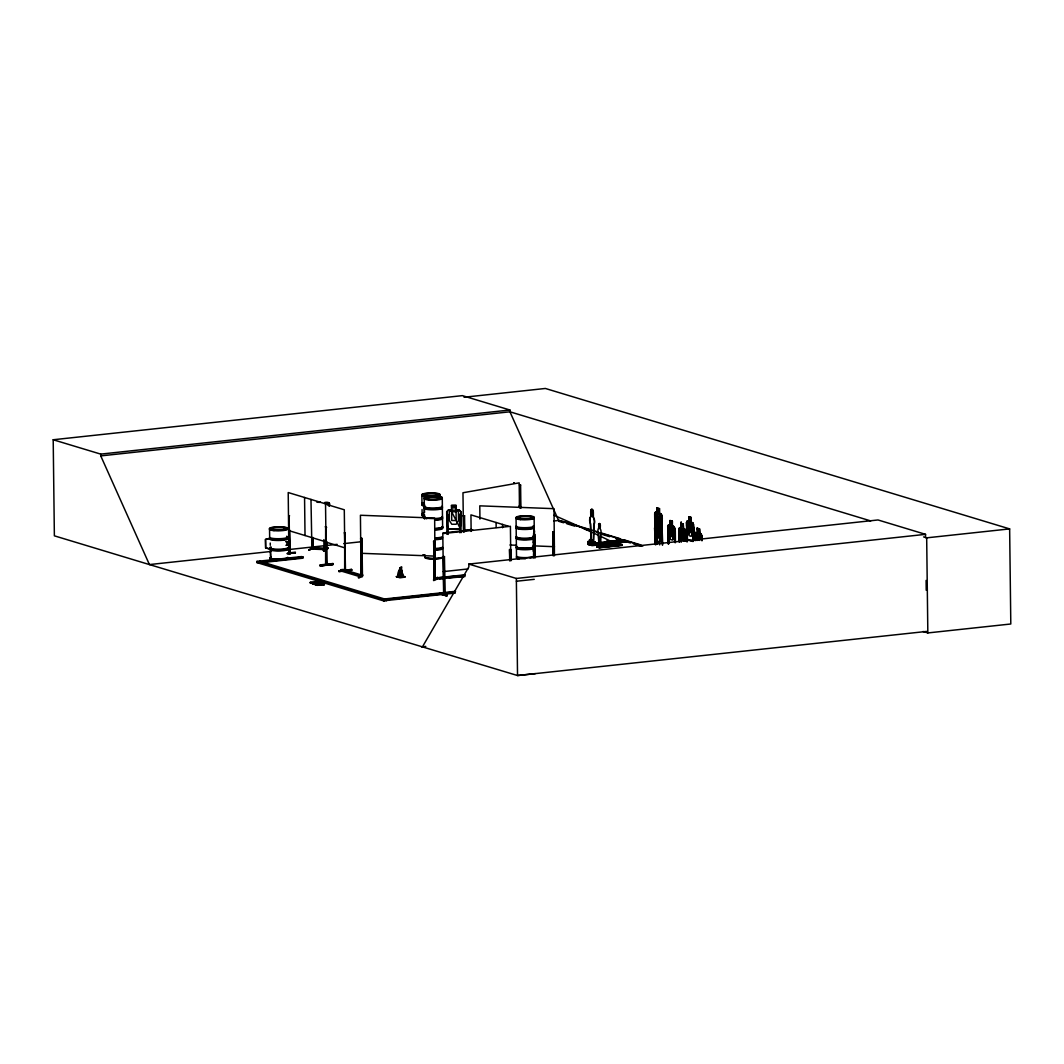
<?xml version="1.0" encoding="UTF-8"?>
<svg xmlns="http://www.w3.org/2000/svg" width="1064" height="1064" viewBox="0 0 1064 1064"><rect width="100%" height="100%" fill="white"/><g stroke="black" fill="none" stroke-linecap="round" stroke-linejoin="round"><path stroke-width="1.5" d="M593.712 542.986L591.065 542.321L590.347 523.834A4.828 2.341 83.7 0 1 590.759 516.506L590.693 511.372A2.421 1.17 83.7 0 1 591.85 509.35A2.421 1.17 83.7 0 1 593.074 512.077L593.14 517.21A4.828 2.341 83.7 0 1 593.725 524.831L593.446 543.012L593.978 524.805A4.828 2.341 83.7 0 0 593.393 517.184L593.34 512.05A2.421 1.17 83.7 0 0 592.116 509.31A2.421 1.17 83.7 0 0 590.959 511.345L591.012 516.479A4.828 2.341 83.7 0 0 590.613 523.807L591.331 542.281M600.628 533.942L600.442 546.071L600.628 533.942A3.219 1.556 83.7 0 0 600.229 528.848L600.189 525.43A1.609 0.785 83.7 0 0 599.378 523.608A1.609 0.785 83.7 0 0 598.606 524.951L598.779 524.938A1.609 0.785 83.7 0 1 599.551 523.581A1.609 0.785 83.7 0 1 600.362 525.403L600.229 528.848M534.434 545.899L534.381 549.224L534.594 545.899L554.477 546.71M398.255 576.848C408.536 554.051 391.978 577.287 400.197 577.114L400.503 567.737M533.689 545.925L533.649 541.749M591.145 540.02C589.642 543.239 590.693 535.564 590.892 544.076L589.802 543.744L589.762 539.594L589.496 543.784M590.068 540.326L590.613 541.031M591.065 540.14L592.143 540.751M591.943 539.847L591.943 540.632M598.234 544.143C600.282 544.209 597.769 544.648 598.7 544.515M598.5 544.116L597.875 544.396M599.418 544.648L599.484 544.01M533.569 542.786L533.769 538.583M590.148 541.137L590.374 540.1M592.036 540.938L591.717 540.06M591.584 540.605L592.076 545.646L626.257 541.842L591.105 545.034L598.274 544.183M400.25 570.49L400.45 567.604M332.952 563.534L320.277 564.891L320.197 565.928L320.171 565.144M332.819 563.827L320.171 565.197M332.819 564.412L332.912 563.508M399 577.034L400.317 567.724M591.571 540.339L591.571 540.751M692.837 541.483L693.635 537.001L692.97 541.47M654.759 524.685L655.584 520.203L661.196 521.799L661.994 526.667M654.892 524.658L655.637 520.376M398.175 576.622L400.277 567.631M446.667 514.59L447.984 514.484L448.21 534.421M459.754 532.705L459.555 514.417M460.845 514.497L459.528 514.511M589.788 540.126L590.334 541.097M591.291 540.791L591.757 540.419M598.593 544.582L599.351 544.675M295.021 552.841L295.406 552.163L287.466 553.081M446.867 524.313L448.383 528.968L459.542 528.901L461.111 524.22L460.965 511.651L459.262 510.002L456.19 510.042L456.137 505.334L451.389 505.387L451.602 510.228L449.247 511.797L449.354 520.535L451.774 524.259L456.203 524.246L458.531 520.482L458.424 511.744L456.03 510.201L455.977 505.493L451.548 505.546M451.442 510.068L448.197 510.095L446.707 511.771L446.92 534.341M448.383 528.954L459.542 528.875M699.168 540.432L700.564 535.498L699.819 535.312L698.662 539.195L696.84 534.288L698.223 540.113M459.422 528.755L460.951 524.193M659.547 527.478L660.691 524.087L660.584 515.348L659.374 513.447L659.321 508.765M439.977 592.941L447.066 595.055L447.079 595.84L441.228 594.071M447.066 595.055L442.73 593.858M313.481 547.002L308.786 550.234L313.388 547.069M309.425 550.141L313.361 547.667M358.874 577.539L359.007 577.672C363.356 577.34 358.887 573.922 362.93 575.212L362.824 575.012M533.769 552.735L533.569 547.322M679.005 541.869L678.752 528.941C682.383 529.845 680.867 513.061 681.106 528.143L679.976 529.367L680.082 538.091L681.279 542.188M679.125 541.483L678.899 528.928L679.643 527.651M691.627 541.057L687.437 539.847L686.519 522.424L687.371 520.961L686.599 522.517M695.178 540.432L695.005 533.862L695.856 532.399L695.085 533.942M654.573 528.13L655.451 526.653L654.573 528.13L655.397 543.904M533.583 544.662L533.875 539.408C534.873 556.233 534.048 518.567 533.862 537.307L533.556 533.609M654.945 540.658L654.706 513.619L655.437 512.156L657.073 512.622M654.786 513.699L655.584 512.143M661.236 540.525L661.928 539.155M656.914 525.483L655.969 514.018L657.153 512.808L657.007 507.954L659.534 508.619L659.507 513.433L661.13 513.739L661.914 515.681L662.008 539.235L661.263 540.685L659.56 540.047L659.693 544.901M533.649 540.206L534.128 539.461L534.288 540.871M533.397 540.991L534.128 539.461M533.41 542.547L533.835 541.776L533.516 551.285M533.569 555.022L533.809 540.219M587.993 544.436L588.232 541.443L591.983 541.137L591.996 543.119L588.538 543.505L588.232 541.443M598.5 543.584L588.512 544.582L588.246 543.917L591.73 543.531M589.203 544.795L588.977 544.409M625.965 541.456L590.866 545.247L609.02 542.786M588.272 543.917L591.877 545.26M601.679 547.109L601.652 545.46L599.165 545.659L599.178 546.976L597.17 546.391L596.971 545.007L596.824 547.042L618.596 544.662M596.997 546.856L618.57 544.475M621.988 545.234L622.108 544.529L597.409 546.976M598.926 547.415L599.524 547.827L599.351 545.712M599.192 547.681L622.32 545.273L599.218 547.734M623.331 541.031L623.065 540.352M618.902 540.033C633.346 544.835 606.028 537.333 625.938 540.712C626.058 541.536 625.632 542.321 625.273 540.991L625.313 541.283M669.961 525.217L668.618 524.752L667.766 526.254L668.099 543.877M668.644 524.911L667.687 526.175L668.817 543.624M422.488 646.779L468.865 566.859L468.825 564.08L878.013 519.964L925.534 534.341L925.574 537.639M533.423 527.066L533.915 526.241L533.503 545.912M533.436 527.199L533.902 526.427M533.796 531.096L534.314 530.351L534.354 534.966M534.301 530.524L533.955 531.096L533.915 526.241M535.032 534.594L535.312 557.749M533.463 542.161L533.822 532.665M533.383 551.165L534.527 549.091M533.796 552.642L533.583 549.849M610.47 544.954L613.901 545.766L609.193 544.981M610.47 545.22L612.611 544.928M271.812 529.646L272.437 529.274M272.663 529.26L273.049 529.646M273.634 529.407L272.863 530.045M284.474 528.342L285.657 528.462M423.725 495.824L426.185 496.13M424.709 496.037L424.137 495.518L425.933 495.505M425.919 495.598L424.669 495.651M425.188 495.704L425.427 495.904M427.555 499.096L428.539 499.083A9.031 1.569 -0.7 0 0 442.265 497.593A9.031 1.569 -0.7 0 0 428.858 496.356A9.031 1.569 -0.7 0 0 428.566 499.069L425.906 499.229L427.755 499.109M428.167 498.75L426.558 498.83M426.997 498.843L425.972 499.162M436.799 494.494L438.275 494.667L437.171 494.467M439.911 497.939C442.185 497.726 437.583 498.045 439.711 497.646M519.658 518.248L518.168 518.421L519.99 518.487M520.456 518.713L519.751 518.993M531.854 517.463L530.87 517.53L532.04 517.636M532.426 517.556L531.668 517.29M446.867 511.824L448.277 510.241L459.209 510.161L460.805 511.744L461.058 532.692M688.953 516.931L689.02 521.613L687.743 522.836L687.849 531.574L689.046 535.671L691.188 536.322L692.292 532.918L692.185 524.193L691.015 522.278L691.041 517.463L688.741 516.772L691.174 517.45L691.095 522.145M361.015 576.515L360.709 538.371L361.973 538.411L362.452 576.542L362.106 575.172M360.576 538.451L361.973 538.411M361.614 575.238L359.007 577.672M358.236 577.646L360.909 575.903M358.807 577.566L361.521 575.837M362.132 576.542L361.042 576.489L360.43 515.255L434.657 518.088L435.083 579.348L435.083 577.952L433.952 577.912L435.269 577.832M434.139 579.295L433.686 541.164L434.112 579.308L434.099 577.792M434.232 580.452L433.514 579.734L437.464 577.26L438.222 578.085L433.713 580.439M433.527 580.518L436.333 578.789M552.908 531.827L554.291 531.787L552.908 531.827L553.2 555.727M320.211 502.221L317.165 502.115M311.459 549.077C310.183 546.417 315.104 547.734 312.67 549.144L312.723 537.559M308.786 550.234L312.789 547.681M324.121 549.463C322.006 547.734 327.02 547.322 325.385 549.503M323.483 549.995L327.526 547.601L323.496 550.793C322.698 548.971 325.238 551.631 323.496 550.793M323.589 550.593L327.526 548.12M328.138 548.253L324.201 550.713L328.204 548.346L327.499 547.548M400.436 576.169L396.287 576.661L399.08 576.183M396.38 576.608C397.856 578.404 409.999 577.273 402.126 575.903M588.206 544.183L621.442 540.539M588.485 544.608L616.162 541.51M295.313 552.828L287.12 553.692M326.768 564.931L326.036 564.731M273.887 529.752L274.02 529.806A9.031 1.569 -0.7 0 1 274.206 527.066A9.031 1.569 -0.7 0 1 287.599 528.303A9.031 1.569 -0.7 0 1 273.9 529.779L273.767 529.832M284.726 528.356L285.272 527.93M424.137 495.784L424.563 495.917M437.357 494.6L437.49 494.441M439.485 497.314L440.137 497.367M439.06 497.846L440.443 497.646M439.937 497.646L440.19 497.886M519.897 518.966L520.402 518.767A9.017 1.569 -0.7 0 0 534.088 517.25A9.017 1.569 -0.7 0 0 520.708 516.013A9.017 1.569 -0.7 0 0 520.416 518.727L518.82 518.647M530.896 517.503L532.16 517.45M531.987 517.556L531.269 517.41M518.155 548.864L520.456 548.665M520.868 548.838L520.722 548.904M400.197 577.114L403.229 576.728L400.995 567.684M310.209 582.367L314.346 582.513L314.346 583.311L310.755 583.325L310.209 582.367L317.511 581.822L315.769 583.165L317.511 581.822M312.563 583.085L319.825 582.527L319.838 583.325L312.577 583.87L314.346 582.513M317.511 582.62L314.745 583.152L314.745 582.367M314.758 583.75L318.881 583.897L318.894 584.681L315.303 584.695L314.758 583.75L322.046 583.205L320.317 584.548L322.046 583.205M317.112 584.455L324.36 583.897L324.374 584.695L317.112 585.253L318.881 583.897M312.577 583.87L314.346 583.311M317.112 585.253L318.894 584.681M326.289 563.601C328.616 565.928 324.759 563.734 326.302 563.375M325.557 564.784L326.315 564.984M444.991 594.71C440.855 594.178 447.279 591.877 443.542 594.736M270.136 538.171L265.428 539.448L265.574 547.96L270.322 549.144L265.734 547.774L265.588 539.435L270.163 538.384M326.688 564L326.728 563.827M326.315 565.29L325.531 503.565L328.271 503.671L328.297 505.227M345.507 570.889L344.683 532.745L344.669 570.849C343.566 568.149 347.143 569.971 345.148 570.783M423.778 495.917L425.002 495.784M437.863 494.175L437.477 494.215M436.812 494.614L437.889 494.547L437.104 494.561M427.914 499.335L427.928 498.644M519.352 518.554L519.91 518.328M532.04 516.958L531.229 516.984L532.08 516.971M311.592 548.997L311.579 547.601L312.989 547.747M326.502 565.37L326.754 565.223M344.59 569.439L345.481 569.506M464.556 515.747L463.266 515.854L464.556 515.747L464.742 531.681M463.439 530.776L471.472 529.367M444.819 593.326L443.582 593.313M443.635 594.71L442.797 533.596L510.414 526.294L510.826 560.568M444.619 594.59L444.459 556.645L443.076 556.698L444.459 556.645M424.004 495.864L425.334 495.651M427.994 498.87L426.451 498.843M427.781 499.202L426.957 499.282M273.076 530.018L271.719 529.885M312.803 549.13L312.856 537.466M325.491 548.106L324.094 548.173M362.239 576.542L361.84 538.504M435.109 579.335L434.937 541.204L433.54 541.244M398.761 576.409L403.229 576.728M657.007 507.954L657.286 512.795M654.706 513.619L654.839 537.2L655.836 539.076M661.436 529.859L661.728 518.235L662.712 544.888M662.393 518.421L661.289 518.288M661.196 521.799L661.861 526.693M657.379 544.09L657.326 539.408L657.446 544.196M600.442 546.071L598.859 545.593L598.38 533.277A3.219 1.556 83.7 0 1 598.646 528.382L598.819 528.369M598.38 533.277L599.032 545.579L600.615 546.045M656.914 527.146L655.304 526.667M588.512 541.523L591.983 541.137M591.065 542.321L595.268 542.108L595.308 544.582M591.81 542.494L595.268 542.108M606.573 541.39C618.37 545.114 595.521 538.743 613.622 542.56M613.117 540.672L616.694 542.228L613.13 541.177L616.588 540.299L620.166 541.842L616.588 540.299M594.736 543.199L619.115 540.512M618.157 541.164L621.482 540.831M601.519 543.145L608.249 542.52M611.268 542.068L616.309 541.603M594.018 544.236L608.728 542.613M610.151 542.454L613.609 542.068M616.694 541.722L621.642 541.19M622.467 541.097L625.938 540.712M613.888 542.254L625.273 540.991M601.094 544.329L625.778 541.749M597.17 546.391L599.471 546.138M613.569 544.502L618.264 545.287L615.87 544.249M617.413 544.076C627.055 547.282 608.834 542.281 622.108 544.529M597.263 547.149L618.104 544.329M654.865 540.658L655.251 543.917M598.726 547.548L622.161 545.047M661.941 542.72L661.795 530.151L660.797 528.276L655.344 526.84M288.929 515.601L289.568 515.801M325.611 564.838L325.651 526.72M326.289 526.906L325.212 526.76M326.329 527.185L326.648 527.292M345.002 532.838L344.244 532.798M289.302 552.229L289.581 552.256M287.426 553.692L295.42 552.947M332.859 564.558L319.998 565.875L333.311 564.386L320.676 565.755M668.99 529.141L667.913 528.994L668.711 542.414M675.294 531.016L674.217 530.87L675.294 531.016L675.427 542.587M509.683 560.688L509.55 549.543L510.933 549.49L511.079 560.635M338.977 570.876L351.625 569.466L338.951 570.809L338.951 571.607L351.812 570.251L338.99 571.488M271.027 551.471L149.412 564.572L54.37 535.83L53.2 439.751L462.388 395.635L509.909 410.012L509.935 411.795L558.613 520.469L590.427 530.085M464.037 397.244L545.38 388.466L1009.643 528.901L1010.8 623.996L927.835 632.934L923.06 631.497M53.2 439.751L100.721 454.115L509.909 410.012M100.721 454.115L100.748 455.897L509.935 411.795L870.724 520.921M519.658 506.424L519.924 484.865L520.602 485.064L520.881 508.22M519.392 484.918L520.602 485.064M287.559 549.689L337.142 544.342M343.752 543.624L361.933 541.669M442.917 532.931L472.669 529.726M553.652 521.001L559.571 520.363M389.836 599.577L384.902 600.109L384.889 598.926L386.245 599.338L386.445 600.734L383.971 601L256.956 562.59L256.943 561.393L301.671 556.578L303.027 556.991L303.041 558.174L264.032 562.377M303.027 556.991L256.956 562.59M264.298 561.792L269.179 561.273M274.047 560.741L278.928 560.223M283.809 559.691L288.677 559.172M293.558 558.64L298.425 558.121M674.988 542.64C672.781 538.464 678.367 527.412 672.395 525.895L672.342 521.214L669.908 520.535L672.262 521.347M672.342 521.214L672.182 526.042M686.519 522.424L686.852 541.776M668.618 524.752L673.938 526.52M683.274 523.98L683.394 528.781M693.342 524.539L692.584 522.597L693.555 524.472L693.675 540.552M674.576 528.276L674.869 540.805M694.114 540.499L693.954 527.265L692.877 527.119L693.036 540.352M683.474 528.648C687.583 529.074 685.056 537.227 685.908 540.419M695.71 532.412C700.059 536.017 695.736 520.309 697.359 533.064L696.228 534.274L696.295 540.1M684.79 529.26L685.788 531.003M361.88 576.289L359.419 576.555L340.733 570.903L340.719 569.719L343.193 569.453L361.866 575.105M695.005 533.862L695.297 540.166M686.679 534.979L687.437 539.847M699.713 533.569L701.203 534.008L701.961 535.95L701.881 540.645M667.833 538.743L668.87 543.478M701.894 535.923L702.094 540.618M443.262 571.621L468 568.961M405.012 576.874L399.612 577.579M464.981 576.568L434.644 579.282L434.631 578.085L465.221 574.786M434.631 578.085L464.968 575.371M439.472 578.75L444.3 578.231M449.128 577.712L453.956 577.193M458.784 576.675L463.625 576.156M468.825 564.08L516.346 578.457L925.534 534.341M923.579 536.908L926.678 537.839L1009.643 528.901M384.889 598.926L455.605 591.291M386.245 599.338L455.326 591.89M256.943 561.393L383.958 599.817L386.432 599.551L259.403 561.127M394.771 599.045L399.705 598.513M404.639 597.981L409.574 597.449M414.508 596.917L419.442 596.385M424.376 595.853L429.297 595.321M434.232 594.789L439.166 594.257M444.1 593.725L449.035 593.193M386.259 600.522L455.339 593.074M421.53 646.885L425.799 646.42M926.717 631.418L517.53 675.534L149.412 564.572L100.748 455.897M516.386 581.237L534.248 579.335M535.392 673.632L517.53 675.534L516.346 578.457M426.637 499.016L427.329 499.083M518.474 518.673L519.179 518.487M519.99 548.465L518.673 548.372M443.861 594.816L443.329 556.778M272.969 529.938L272.264 530.111M286.056 541.696L289.381 541.536L289.448 545.26L286.283 545.3M286.056 541.802L289.235 541.762M286.123 545.18L289.448 545.26M289.315 553.613L290.153 553.839L289.74 530.138M326.023 563.348L326.794 563.521M315.755 582.38L319.825 582.527M315.769 583.165L319.838 583.325M320.304 583.75L324.36 583.897M320.317 584.548L324.374 584.695M310.223 583.165L313.242 583.152M314.771 584.535L319.293 584.535L319.28 583.737M311.898 548.984L310.981 499.428M325.039 548.226L325.278 549.609L311.725 549.104M435.269 579.335L434.338 579.175M533.769 535.352L533.796 556.898M534.327 531.761L534.82 557.736M611.547 545.021L612.585 545.154M424.616 496.09L426.238 495.797M427.342 498.843L428.327 499.043M519.179 518.634L519.884 518.66M325.823 541.057L326.382 565.011M317.218 502.274L320.104 502.354M434.152 579.202L435.535 579.228M509.949 545.007L516.545 545.26M360.896 553.293L435.123 556.126M425.214 495.891L426.212 495.891A9.031 1.569 -0.7 0 0 439.924 494.454A9.031 1.569 -0.7 0 0 426.531 493.204A9.031 1.569 -0.7 0 0 426.225 495.93L426.119 495.744M426.81 499.216L427.036 499.229M272.211 530.032L271.347 529.739M519.458 505.985L518.86 506.211M426.691 499.349L426.012 499.069M657.326 539.408L655.73 538.943L654.919 537.16M657.087 508.127L659.454 508.752M655.477 512.329L661.103 513.885M654.839 516.426L655.57 523.235M656.94 522.637L659.148 523.275M351.812 570.291L351.599 569.439M326.249 565.303L326.209 527.332M623.557 540.499L625.938 541.204M612.425 542.214L610.044 541.017M589.762 539.594L590.853 539.913M589.456 539.621L590.547 539.94L590.6 544.103M588.538 543.505L591.557 544.382L591.531 542.401M596.984 546.657L599.365 547.362M509.55 549.543L509.935 560.768M447.079 595.84L440.762 594.124L446.375 595.92M687.238 520.974L692.691 522.73M680.973 523.288L683.407 523.967M697.226 528.21L699.66 528.888L700.724 539.993M681.053 523.475L683.194 524.113L684.524 539.435M686.652 525.244L687.464 540.312M697.306 528.382L699.447 529.034L699.5 533.716M679.497 527.664L684.923 529.247M695.75 532.572L701.176 534.155M695.138 537.267L695.816 540.632M687.49 539.701L691.6 540.884M561.154 520.841L597.755 531.907M600.947 532.878L620.033 538.65M624.807 540.1L640.728 544.901M593.619 531.056L642.949 545.978M558.813 521.32L563.587 522.757M566.766 523.714L574.72 526.121M584.269 529.008L589.03 530.457M601.759 534.301L609.712 536.708M616.069 538.637L630.393 542.959M633.572 543.93L641.526 546.337M508.299 526.175L470.94 514.883L471.139 531.415M325.557 503.844L288.211 492.539L288.889 553.719L289.661 553.905L289.102 529.952M325.597 504.123L344.284 509.776L345.069 570.942M288.677 530.577L326.023 541.882M326.063 542.161L344.749 547.814M402.126 576.036L405.012 576.994M340.719 569.719L359.406 575.371L359.419 576.555M265.774 564.239L273.714 566.647M276.893 567.604L284.833 569.998M291.177 571.927L299.117 574.321M311.819 578.164L319.759 580.572M322.937 581.529L330.864 583.937M346.744 588.738L354.684 591.132M357.863 592.089L365.803 594.497M375.326 597.383L380.087 598.819M323.988 549.543L323.868 539.621M591.624 545.526L591.145 544.755M672.328 526.028L673.485 527.943L673.592 536.668L672.488 540.073L670.347 539.421L669.15 535.325L669.043 526.587L670.174 525.377L670.121 520.695M589.961 540.725L589.802 540.951M450.724 510.068L459.927 527.744M660.97 513.899L661.994 515.628L662.274 544.928M701.03 534.181L701.814 535.963M673.791 526.534L674.496 528.316M659.52 525.988L660.345 528.715M660.212 524.299L659.015 520.176L660.465 515.229L659.653 515.149L658.496 518.926L656.594 514.032L658.031 519.857M684.458 541.044L682.928 535.524L684.312 530.577L683.527 530.51L682.41 534.274L680.588 529.38L681.971 535.205L680.534 540.326L681.293 540.512L682.476 536.376L683.753 541.137M400.982 567.644L403.136 576.502M400.902 567.711L402.631 576.941M400.862 567.617L402.139 574.866M534.314 530.351L534.474 531.854M533.968 539.461L534.274 540.964M400.716 567.737L401.527 577.087M400.663 567.604L400.835 570.477M289.235 541.656L289.288 545.14M270.243 543.039L270.283 545.287M926.678 537.839L927.835 632.934M926.106 580.412L926.225 590.281M699.58 539.634L699.527 535.272L697.372 534.62L697.452 540.446M693.409 524.499L693.475 540.312M688.874 516.758L688.874 521.626M687.251 538.424L687.291 541.736M686.267 540.725L686.187 534.381L685.123 534.234L685.203 540.578M685.642 531.016L685.828 540.765M679.643 542.055L679.337 532.306L679.377 535.471M670.041 520.522L670.041 525.39M668.352 528.941L668.538 543.837M661.728 542.693C659.919 538.916 664.761 528.941 659.281 527.824L659.401 515.003L657.166 514.364L657.14 527.305M655.796 541.416L655.836 544.728M655.57 541.177L655.61 544.489M655.131 541.23L655.171 544.542M598.779 524.938L598.646 528.382M598.739 546.763L598.713 543.997L597.782 543.797L597.808 546.577M598.5 544.01L598.54 546.79M597.981 543.784L598.008 546.55M594.989 542.028L595.015 544.01M554.45 555.78L554.012 508.672L479.784 505.839L479.944 519.072M553.041 531.747L553.333 555.647M534.128 517.636A9.057 1.569 -0.7 0 1 520.402 519.112A9.057 1.569 -0.7 0 1 520.695 516.386A9.057 1.569 -0.7 0 1 534.128 517.636L534.208 526.068M520.07 485.131L520.363 508.286M519.924 484.865L520.15 503.059M519.485 507.688L519.179 482.87L462.973 492.752L463.452 531.787M516.04 517.796L516.16 526.215M516.16 527.983L516.266 536.708M516.293 538.477L516.399 546.896M516.399 547.707L516.532 556.126A9.017 1.569 -0.7 0 0 527.717 557.549A9.017 1.569 -0.7 0 0 533.436 555.208M502.514 524.432L502.554 527.744M496.09 522.491L496.157 527.451M464.303 523.661L464.396 531.628M463.611 515.92L463.798 531.854M446.88 511.797L447.026 524.286M444.22 556.578L444.872 594.723M442.278 497.979A9.057 1.569 -0.7 0 1 428.566 499.468A9.057 1.569 -0.7 0 1 428.858 496.742A9.057 1.569 -0.7 0 1 442.278 497.979L442.371 506.411M442.371 508.166L442.478 516.904M442.504 518.66L442.624 527.092M435.987 578.497L436.001 579.681M424.23 498.657L424.323 506.57M421.863 494.946L421.982 503.365M422.062 509.496L422.102 513.859M383.958 599.817L383.971 601M344.683 532.745L345.095 569.785M329.215 505.892L329.175 502.767C317.112 503.684 333.059 499.482 329.029 506.065M326.821 541.629L327.153 565.33M325.145 541.323L325.079 549.596M323.828 583.737L323.842 584.535M321.488 583.032L321.501 583.83M319.905 583.91L319.918 584.695M319.293 582.367L319.293 583.165M317.671 584.628L317.684 585.413M316.939 581.662L316.952 582.447M315.37 582.54L315.37 583.325M315.29 583.91L315.303 584.695M313.122 583.245L313.135 584.043M310.741 582.527L310.755 583.325M304.557 497.487L305.022 535.524M289.647 552.509L289.661 553.905L289.129 515.841M270.482 553.227L270.456 550.899L270.615 556.139L270.589 553.812M269.538 528.795L269.658 537.227A9.031 1.569 -0.7 0 0 280.856 538.65A9.031 1.569 -0.7 0 0 286.588 536.296M553.998 515.282A216.471 10.919 21.6 0 1 598.008 535.112M600.535 536.309A216.471 10.919 21.6 0 1 618.251 544.954M287.918 557.496A9.004 1.556 -0.7 0 1 276.44 559.105A9.004 1.556 -0.7 0 1 271.227 556.858M287.865 549.33A9.031 1.569 -0.7 0 1 276.321 550.939A9.031 1.569 -0.7 0 1 271.094 548.678M287.706 548.306A9.164 1.596 -0.7 0 1 277.451 550.381A9.164 1.596 -0.7 0 1 270.974 548.066M287.706 547.761A9.164 1.596 -0.7 0 1 277.451 549.835A9.164 1.596 -0.7 0 1 270.961 547.521M287.839 547.561A9.031 1.569 -0.7 0 1 276.308 549.184A9.031 1.569 -0.7 0 1 271.067 546.923M286.708 537.426A9.164 1.596 -0.7 0 1 279.712 539.86A9.164 1.596 -0.7 0 1 269.884 537.958M286.708 536.894A9.164 1.596 -0.7 0 1 279.712 539.328A9.164 1.596 -0.7 0 1 269.884 537.413M286.602 538.052A9.031 1.569 -0.7 0 1 280.869 540.406A9.031 1.569 -0.7 0 1 269.671 538.983M287.719 557.35A9.057 1.569 -0.7 0 1 283.303 559.145M278.755 559.398A9.057 1.569 -0.7 0 1 271.174 557.11M533.224 537.546A9.017 1.569 -0.7 0 1 526.334 539.94A9.017 1.569 -0.7 0 1 516.665 538.065M533.317 545.739A9.017 1.569 -0.7 0 1 527.598 548.08A9.017 1.569 -0.7 0 1 516.412 546.67M533.33 536.921A9.164 1.596 -0.7 0 1 526.348 539.355A9.164 1.596 -0.7 0 1 516.519 537.453M533.33 536.376A9.164 1.596 -0.7 0 1 526.334 538.81A9.164 1.596 -0.7 0 1 516.506 536.908M533.21 535.777A9.031 1.569 -0.7 0 1 526.321 538.184A9.031 1.569 -0.7 0 1 516.625 536.309M533.968 527.425A9.031 1.569 -0.7 0 1 525.031 529.473A9.031 1.569 -0.7 0 1 516.519 527.571M533.21 526.427A9.164 1.596 -0.7 0 1 526.215 528.861A9.164 1.596 -0.7 0 1 516.386 526.959M533.197 525.882A9.164 1.596 -0.7 0 1 526.215 528.316A9.164 1.596 -0.7 0 1 516.386 526.414M533.928 525.656A9.017 1.569 -0.7 0 1 525.004 527.704A9.017 1.569 -0.7 0 1 516.519 525.816M533.33 546.364A9.017 1.569 -0.7 0 1 526.441 548.758A9.017 1.569 -0.7 0 1 516.772 546.883M533.357 545.992A9.057 1.569 -0.7 0 1 526.441 548.386A9.057 1.569 -0.7 0 1 516.732 546.51M533.357 546.776A9.057 1.569 -0.7 0 1 526.454 549.184A9.057 1.569 -0.7 0 1 516.745 547.295M534.354 557.536A9.164 1.596 -0.7 0 1 533.397 557.935M525.39 558.799A9.164 1.596 -0.7 0 1 516.758 556.871M533.569 556.339A9.164 1.596 -0.7 0 1 534.713 557.124M533.569 555.807A9.164 1.596 -0.7 0 1 529.978 558.002M525.377 558.254A9.164 1.596 -0.7 0 1 516.745 556.326M533.343 546.444A9.031 1.569 -0.7 0 1 527.611 548.798A9.031 1.569 -0.7 0 1 516.399 547.375M519.059 558.986A9.031 1.569 -0.7 0 1 516.532 557.895M533.343 547.295A9.017 1.569 -0.7 0 1 527.611 549.649A9.017 1.569 -0.7 0 1 516.426 548.226M442.252 518.261A9.031 1.569 -0.7 0 1 435.655 520.243M424.456 518.82A9.031 1.569 -0.7 0 1 424.802 518.407M442.238 507.142A9.164 1.596 -0.7 0 1 431.984 509.23A9.164 1.596 -0.7 0 1 425.507 506.903M442.238 506.61A9.164 1.596 -0.7 0 1 431.984 508.685A9.164 1.596 -0.7 0 1 425.494 506.371M442.371 517.649A9.164 1.596 -0.7 0 1 435.681 519.644M424.589 518.62A9.164 1.596 -0.7 0 1 424.682 517.796M442.358 517.104A9.164 1.596 -0.7 0 1 435.681 519.112M426.877 518.767A9.164 1.596 -0.7 0 1 424.669 517.25M442.238 516.506A9.031 1.569 -0.7 0 1 433.301 518.554A9.031 1.569 -0.7 0 1 424.789 516.652M442.132 507.767A9.031 1.569 -0.7 0 1 433.194 509.816A9.031 1.569 -0.7 0 1 424.682 507.914M442.105 505.999A9.031 1.569 -0.7 0 1 433.168 508.06A9.031 1.569 -0.7 0 1 424.656 506.158M442.318 526.441A9.004 1.556 -0.7 0 1 435.748 528.409M442.358 527.052A9.031 1.569 -0.7 0 1 435.761 529.034M442.371 526.707A9.057 1.569 -0.7 0 1 435.761 528.688M442.704 556.991A9.017 1.569 -0.7 0 1 433.793 559.039A9.017 1.569 -0.7 0 1 425.294 557.137M442.611 557.177A9.017 1.569 -0.7 0 1 432.609 558.414A9.017 1.569 -0.7 0 1 424.935 556.924M442.518 547.229A9.031 1.569 -0.7 0 1 436.001 548.399M442.411 538.49A9.031 1.569 -0.7 0 1 435.894 539.661M442.371 536.735A9.017 1.569 -0.7 0 1 435.868 537.892M442.358 527.159A9.031 1.569 -0.7 0 1 435.774 529.141M442.637 547.84A9.164 1.596 -0.7 0 1 436.041 549.024M442.518 537.892A9.164 1.596 -0.7 0 1 435.921 539.062M442.518 548.984A9.017 1.569 -0.7 0 1 436.027 550.154M442.651 548.386A9.164 1.596 -0.7 0 1 436.054 549.569M442.518 537.347A9.164 1.596 -0.7 0 1 435.908 538.53M442.345 528.037A9.004 1.556 -0.7 0 1 435.774 530.005M442.385 527.491A9.057 1.569 -0.7 0 1 435.774 529.473M443.01 557.017A9.057 1.569 -0.7 0 1 433.779 558.68A9.057 1.569 -0.7 0 1 424.908 557.177M433.075 496.888A9.004 1.556 -0.7 0 1 421.956 495.345A9.004 1.556 -0.7 0 1 434.857 493.949A9.004 1.556 -0.7 0 1 437.144 496.449M424.509 506.211A9.031 1.569 -0.7 0 1 423.286 504.336M424.496 504.456A9.031 1.569 -0.7 0 1 423.259 502.567M424.642 516.705A9.031 1.569 -0.7 0 1 422.474 515.215M424.549 516.12A9.164 1.596 -0.7 0 1 423.299 514.205M424.536 515.574A9.164 1.596 -0.7 0 1 423.286 513.673M424.616 514.949A9.031 1.569 -0.7 0 1 423.392 513.061M424.416 505.626A9.164 1.596 -0.7 0 1 423.166 503.711M424.416 505.081A9.164 1.596 -0.7 0 1 423.166 503.166M425.121 555.435A9.031 1.569 -0.7 0 1 422.86 554.756M425.095 555.076A9.057 1.569 -0.7 0 1 423.698 554.756M669.15 526.693L670.679 532.505L669.229 537.599L669.948 537.786L671.145 533.649L673.073 538.85L671.623 532.758L672.993 527.85L672.262 527.797L671.158 531.574L669.15 526.693M692.292 534.833L690.243 529.859L689.046 533.995L688.302 533.809L689.738 528.675L688.355 522.863L690.177 527.757L691.334 523.874L692.079 524.06L690.696 529.008L692.292 534.833M656.169 526.667L657.818 532.665L656.368 537.613L657.14 537.786L658.35 533.902L660.252 538.796L658.802 532.984L660.305 527.85L659.494 527.771L658.284 531.801L656.169 526.667M660.505 538.597L659.374 542.002L657.166 541.363L655.943 537.267L655.836 528.529L656.993 527.318C654.52 519.298 661.728 522.211 659.201 527.957L660.398 529.872L660.505 538.597M608.542 541.283L611.694 541.323L608.542 541.283M608.542 541.669L611.707 541.709L608.542 541.669M313.135 548.053L323.975 548.465L313.135 548.053M513.686 482.91L514.364 483.123L513.686 482.91M288.45 542.268L286.868 542.294L286.908 544.475L288.49 544.449L288.45 542.268M455.193 506.304L452.346 506.318L452.36 507.874L455.206 507.861L455.193 506.304M456.057 511.757L451.615 511.784L451.721 520.522L456.163 520.496L456.057 511.757M658.935 509.43L657.499 509.018L657.512 510.574L658.948 510.986L658.935 509.43M658.762 523.953L657.339 523.528L657.366 525.097L658.776 525.51L658.762 523.953M659.215 529.526L657.02 528.875L657.126 537.613L659.321 538.251L659.215 529.526M690.589 518.261L689.206 517.849L689.233 519.405L690.616 519.817L690.589 518.261M691.041 523.834L688.9 523.195L689.006 531.92L691.148 532.572L691.041 523.834M682.822 524.778L681.452 524.366L681.465 525.922L682.849 526.348L682.822 524.778M699.075 529.699L697.691 529.274L697.718 530.843L699.088 531.255L699.075 529.699M671.889 522.012L670.519 521.599L670.533 523.156L671.916 523.568L671.889 522.012M683.274 530.364L681.133 529.712L681.239 538.451L683.381 539.089L683.274 530.364M672.342 527.584L670.2 526.946L670.307 535.671L672.448 536.322L672.342 527.584M424.403 512.688L424.35 508.326L424.376 512.688M273.94 530.657A9.004 1.556 -0.7 0 0 287.573 529.18A9.004 1.556 -0.7 0 0 274.233 527.943A9.004 1.556 -0.7 0 0 273.94 530.657M273.9 530.125A9.057 1.569 -0.7 0 0 287.626 528.648A9.057 1.569 -0.7 0 0 274.193 527.398A9.057 1.569 -0.7 0 0 273.9 530.125M283.317 559.518A9.057 1.569 -0.7 0 0 287.626 558.52A9.031 1.569 -0.7 0 1 283.303 559.531M271.187 557.47A9.057 1.569 -0.7 0 0 278.768 559.77A9.031 1.569 -0.7 0 1 271.2 557.496M287.985 558.121A9.057 1.569 -0.7 0 0 287.719 557.709A9.031 1.569 -0.7 0 1 287.972 558.135M520.429 519.631A9.017 1.569 -0.7 0 0 534.088 518.155A9.017 1.569 -0.7 0 0 520.722 516.918A9.017 1.569 -0.7 0 0 520.429 519.631M428.593 499.96A9.004 1.556 -0.7 0 0 442.238 498.484A9.004 1.556 -0.7 0 0 428.885 497.247A9.004 1.556 -0.7 0 0 428.593 499.96M426.225 496.263A9.057 1.569 -0.7 0 0 439.951 494.787A9.057 1.569 -0.7 0 0 426.518 493.536A9.057 1.569 -0.7 0 0 426.225 496.263"/></g></svg>
